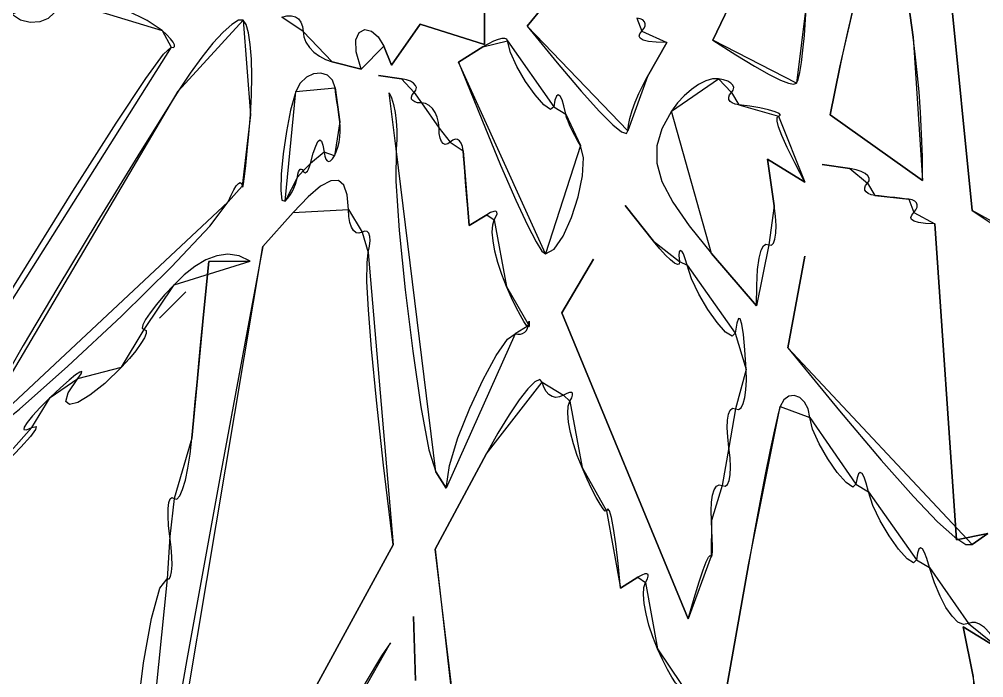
# Model space of a CAD drawing. Extents: x 0.3 to 49.4, y 16 to 54.1.
# Drawn here: x 38.52 to 41.019, y 24.698 to 26.405 of the extents above; entities that cross this region are included whole.
import ezdxf

# ---------------------------------------------------------------- set-up
doc = ezdxf.new("R2010")
doc.units = 0
doc.layers.get('0').update_dxf_attribs({"linetype": 'CONTINUOUS'})

msp = doc.modelspace()

# ---------------------------------------------------------------- linework, layer by layer
at = {"color": 178}
for points in [[(40.8361, 26.359), (40.8112, 26.5407), (40.8361, 26.359)], [(39.7252, 26.3396), (39.7252, 26.4991), (39.7252, 26.3396)], [(38.8898, 26.3759), (38.8509, 26.4023), (38.7986, 26.4281), (38.7407, 26.4507), (38.685, 26.4679), (38.6393, 26.4772), (38.6113, 26.4762), (38.6088, 26.4626), (38.8898, 26.3759)], [(40.38, 26.4835), (40.3169, 26.3511), (40.38, 26.4835)], [(40.6903, 26.4722), (40.6852, 26.4532), (40.6793, 26.4295), (40.6728, 26.4022), (40.666, 26.3725), (40.6591, 26.3416), (40.6525, 26.3105), (40.6463, 26.2806), (40.6903, 26.4722)], [(40.9334, 26.4737), (40.9891, 25.909), (40.9334, 26.4737)], [(38.6088, 26.4626), (38.6158, 26.4406), (38.6103, 26.4218), (38.5951, 26.4075), (38.5734, 26.3988), (38.5483, 26.397), (38.5227, 26.4032), (38.4998, 26.4188), (38.6088, 26.4626)], [(40.5337, 26.2395), (40.5381, 26.2488), (40.5425, 26.2671), (40.5469, 26.2931), (40.5509, 26.3255), (40.5545, 26.3631), (40.5575, 26.4045), (40.5597, 26.4486), (40.5337, 26.2395)], [(39.8802, 26.4409), (39.8361, 26.3877), (39.8802, 26.4409)], [(39.0997, 26.4029), (39.0878, 26.4026), (39.0703, 26.3917), (39.0479, 26.3714), (39.0219, 26.3429), (38.9932, 26.3071), (38.9629, 26.2654), (38.9319, 26.2187), (39.0997, 26.4029)], [(39.1188, 26.157), (39.1218, 26.2087), (39.1227, 26.2573), (39.1216, 26.3015), (39.1186, 26.3396), (39.1139, 26.3702), (39.1075, 26.3918), (39.0997, 26.4029), (39.1188, 26.157)], [(39.2003, 26.4105), (39.2134, 26.4141), (39.2251, 26.4144), (39.2353, 26.4117), (39.2436, 26.406), (39.2499, 26.3976), (39.2538, 26.3866), (39.2552, 26.3732), (39.2003, 26.4105)], [(40.1331, 26.3743), (40.1387, 26.3811), (40.1417, 26.3876), (40.1421, 26.3937), (40.1401, 26.399), (40.1357, 26.4034), (40.129, 26.4066), (40.1201, 26.4085), (40.1331, 26.3743)], [(38.9134, 26.3325), (38.9197, 26.3322), (38.9225, 26.3345), (38.9221, 26.3392), (38.9184, 26.3459), (38.9117, 26.3544), (38.9021, 26.3645), (38.8898, 26.3759), (38.9134, 26.3325)], [(39.2552, 26.3732), (39.2572, 26.3594), (39.2629, 26.3456), (39.2718, 26.3324), (39.2835, 26.3203), (39.2975, 26.3097), (39.3134, 26.3012), (39.3306, 26.2951), (39.2552, 26.3732)], [(39.406, 26.2754), (39.3931, 26.3206), (39.3923, 26.3523), (39.4007, 26.3713), (39.4152, 26.3783), (39.4326, 26.3741), (39.45, 26.3594), (39.4644, 26.3351), (39.406, 26.2754)], [(39.4842, 26.2861), (39.5587, 26.3924), (39.4842, 26.2861)], [(39.5587, 26.3924), (39.7252, 26.3396), (39.5587, 26.3924)], [(39.8361, 26.3877), (39.9141, 26.2919), (39.9761, 26.2188), (40.0236, 26.1661), (40.0579, 26.1316), (40.0806, 26.1132), (40.0932, 26.1087), (40.0972, 26.116), (39.8361, 26.3877)], [(40.1979, 26.3449), (40.1705, 26.3457), (40.1503, 26.3479), (40.1367, 26.3514), (40.1289, 26.3559), (40.1262, 26.3614), (40.1278, 26.3675), (40.1331, 26.3743), (40.1979, 26.3449)], [(39.7853, 26.3491), (39.7833, 26.3536), (39.7783, 26.3556), (39.7706, 26.3553), (39.7607, 26.3529), (39.7489, 26.3484), (39.7356, 26.3419), (39.7212, 26.3334), (39.7853, 26.3491)], [(39.9049, 26.1784), (39.8967, 26.171), (39.8793, 26.183), (39.8565, 26.2091), (39.832, 26.2441), (39.8095, 26.2826), (39.7927, 26.3194), (39.7853, 26.3491), (39.9049, 26.1784)], [(40.1478, 26.2568), (40.1979, 26.3449), (40.1478, 26.2568)], [(40.3169, 26.3511), (40.3768, 26.3127), (40.4253, 26.2832), (40.4636, 26.2617), (40.4925, 26.2475), (40.5132, 26.2396), (40.5266, 26.2372), (40.5337, 26.2395), (40.3169, 26.3511)], [(40.861, 25.9871), (40.8603, 26.0488), (40.8584, 26.1078), (40.8555, 26.1639), (40.8516, 26.2171), (40.847, 26.2673), (40.8418, 26.3147), (40.8361, 26.359), (40.861, 25.9871)], [(38.0695, 24.9937), (38.3128, 25.3965), (38.5079, 25.716), (38.6591, 25.9598), (38.7709, 26.1357), (38.8476, 26.2513), (38.8936, 26.3143), (38.9134, 26.3325), (38.0695, 24.9937)], [(39.4644, 26.3351), (39.4842, 26.2861), (39.4644, 26.3351)], [(39.7212, 26.3334), (39.6585, 26.2939), (39.7212, 26.3334)], [(39.3306, 26.2951), (39.406, 26.2754), (39.3306, 26.2951)], [(39.6585, 26.2939), (39.7183, 26.145), (39.7673, 26.0267), (39.8065, 25.9363), (39.8368, 25.8709), (39.8591, 25.8277), (39.8744, 25.8039), (39.8837, 25.7966), (39.6585, 26.2939)], [(40.6463, 26.2806), (40.6216, 26.1575), (40.6463, 26.2806)], [(39.3384, 26.2274), (39.3316, 26.2475), (39.3185, 26.26), (39.3015, 26.2653), (39.2825, 26.2635), (39.2639, 26.2548), (39.2477, 26.2394), (39.2362, 26.2176), (39.3384, 26.2274)], [(39.5104, 26.2509), (39.4506, 26.2597), (39.5104, 26.2509)], [(39.5432, 26.2152), (39.5478, 26.2216), (39.549, 26.2279), (39.5469, 26.2339), (39.5418, 26.2395), (39.5339, 26.2443), (39.5234, 26.2482), (39.5104, 26.2509), (39.5432, 26.2152)], [(40.0972, 26.116), (40.0986, 26.1304), (40.1025, 26.1481), (40.1085, 26.1683), (40.1163, 26.1901), (40.1257, 26.2127), (40.1363, 26.2352), (40.1478, 26.2568), (40.0972, 26.116)], [(40.3318, 26.2511), (40.3163, 26.2506), (40.2989, 26.2455), (40.2804, 26.2362), (40.2616, 26.2232), (40.2431, 26.207), (40.2257, 26.1882), (40.2102, 26.1673), (40.3318, 26.2511)], [(40.3657, 26.2152), (40.3703, 26.2216), (40.3713, 26.2279), (40.3691, 26.234), (40.3639, 26.2395), (40.3558, 26.2444), (40.345, 26.2483), (40.3318, 26.2511), (40.3657, 26.2152)], [(38.9319, 26.2187), (38.8267, 26.0511), (38.7205, 25.8783), (38.6195, 25.7108), (38.5301, 25.5593), (38.4584, 25.4345), (38.4108, 25.3469), (38.3935, 25.3072), (38.9319, 26.2187)], [(39.3507, 26.1393), (39.3489, 26.1515), (39.347, 26.1647), (39.345, 26.1785), (39.3431, 26.1921), (39.3413, 26.2052), (39.3397, 26.2171), (39.3384, 26.2274), (39.3507, 26.1393)], [(39.2362, 26.2176), (39.2231, 26.1699), (39.212, 26.1142), (39.2036, 26.0567), (39.1986, 26.0037), (39.1974, 25.9613), (39.2007, 25.9357), (39.2091, 25.9332), (39.2362, 26.2176)], [(39.4788, 26.2142), (39.4849, 26.2011), (39.49, 26.184), (39.494, 26.1638), (39.4968, 26.1413), (39.4981, 26.1174), (39.4981, 26.093), (39.4964, 26.069), (39.4788, 26.2142)], [(39.562, 26.1882), (39.5523, 26.1889), (39.5447, 26.191), (39.5394, 26.1942), (39.5365, 26.1983), (39.5361, 26.2033), (39.5383, 26.209), (39.5432, 26.2152), (39.562, 26.1882)], [(39.9363, 26.1588), (39.9314, 26.1809), (39.9264, 26.1967), (39.9213, 26.2062), (39.9164, 26.2093), (39.9119, 26.2057), (39.908, 26.1955), (39.9049, 26.1784), (39.9363, 26.1588)], [(40.3845, 26.1833), (40.3747, 26.1852), (40.3672, 26.1882), (40.3619, 26.1923), (40.359, 26.1973), (40.3586, 26.2028), (40.3608, 26.2089), (40.3657, 26.2152), (40.3845, 26.1833)], [(39.6077, 26.1229), (39.6065, 26.1379), (39.603, 26.1516), (39.5976, 26.1637), (39.5905, 26.1738), (39.582, 26.1816), (39.5724, 26.1865), (39.562, 26.1882), (39.6077, 26.1229)], [(40.4875, 26.1539), (40.4929, 26.1569), (40.4895, 26.1609), (40.4786, 26.1655), (40.4614, 26.1704), (40.4392, 26.1752), (40.4131, 26.1797), (40.3845, 26.1833), (40.4875, 26.1539)], [(39.0975, 25.9728), (39.0989, 25.9698), (39.1011, 25.9784), (39.1039, 25.9976), (39.1072, 26.0262), (39.1108, 26.063), (39.1148, 26.107), (39.1188, 26.157), (39.0975, 25.9728)], [(39.9743, 26.0781), (39.9667, 26.0907), (39.9595, 26.1037), (39.9528, 26.1167), (39.9469, 26.1292), (39.942, 26.1407), (39.9384, 26.1508), (39.9363, 26.1588), (39.9743, 26.0781)], [(40.2102, 26.1673), (40.185, 26.1214), (40.172, 26.0772), (40.1719, 26.0323), (40.1854, 25.9843), (40.2132, 25.9308), (40.2558, 25.8695), (40.3141, 25.798), (40.2102, 26.1673)], [(40.5555, 25.9829), (40.5294, 26.0328), (40.5098, 26.0727), (40.4962, 26.1034), (40.4877, 26.126), (40.4839, 26.1414), (40.484, 26.1504), (40.4875, 26.1539), (40.5555, 25.9829)], [(40.6216, 26.1575), (40.861, 25.9871), (40.6216, 26.1575)], [(39.3367, 26.0511), (39.3414, 26.0614), (39.3453, 26.0733), (39.3485, 26.0864), (39.3506, 26.1001), (39.3518, 26.1138), (39.3519, 26.127), (39.3507, 26.1393), (39.3367, 26.0511)], [(39.6368, 26.0867), (39.6301, 26.0818), (39.624, 26.0806), (39.6186, 26.083), (39.6141, 26.0886), (39.6106, 26.0973), (39.6084, 26.1088), (39.6077, 26.1229), (39.6368, 26.0867)], [(39.67, 26.0639), (39.6682, 26.075), (39.6652, 26.0837), (39.661, 26.0899), (39.6558, 26.0935), (39.6499, 26.0942), (39.6435, 26.092), (39.6368, 26.0867), (39.67, 26.0639)], [(39.2748, 26.0316), (39.2819, 26.0577), (39.2883, 26.0765), (39.294, 26.0881), (39.299, 26.0923), (39.3033, 26.0892), (39.3068, 26.0787), (39.3096, 26.0609), (39.2748, 26.0316)], [(39.4964, 26.069), (39.4961, 25.9857), (39.5048, 25.8575), (39.5201, 25.7039), (39.5396, 25.5448), (39.5609, 25.3999), (39.5816, 25.2889), (39.5992, 25.2315), (39.4964, 26.069)], [(39.8837, 25.7966), (39.9064, 25.8094), (39.9296, 25.8431), (39.9511, 25.8908), (39.9686, 25.9451), (39.9798, 25.9992), (39.9825, 26.0459), (39.9743, 26.0781), (39.8837, 25.7966)], [(39.3096, 26.0609), (39.3115, 26.0503), (39.3142, 26.0427), (39.3177, 26.0381), (39.3218, 26.0366), (39.3264, 26.0383), (39.3314, 26.0431), (39.3367, 26.0511), (39.3096, 26.0609)], [(39.686, 25.8703), (39.6823, 25.9141), (39.6792, 25.9517), (39.6765, 25.9836), (39.6743, 26.0103), (39.6725, 26.0322), (39.6711, 26.0499), (39.67, 26.0639), (39.686, 25.8703)], [(39.2552, 26.012), (39.2577, 26.0085), (39.2605, 26.0074), (39.2635, 26.0084), (39.2665, 26.0114), (39.2695, 26.0164), (39.2723, 26.0231), (39.2748, 26.0316), (39.2552, 26.012)], [(40.4765, 25.9217), (40.4588, 26.0427), (40.4765, 25.9217)], [(40.4588, 26.0427), (40.5555, 25.9829), (40.4588, 26.0427)], [(40.6726, 26.018), (40.6002, 26.029), (40.6726, 26.018)], [(39.2091, 25.9332), (39.2153, 25.9402), (39.2212, 25.9485), (39.2267, 25.9577), (39.2316, 25.9674), (39.2356, 25.9772), (39.2387, 25.9867), (39.2405, 25.9957), (39.2091, 25.9332)], [(39.2405, 25.9957), (39.2419, 26.0033), (39.2436, 26.0094), (39.2457, 26.0138), (39.248, 26.0163), (39.2504, 26.0169), (39.2528, 26.0155), (39.2552, 26.012), (39.2405, 25.9957)], [(40.7181, 25.9801), (40.7223, 25.9865), (40.7225, 25.993), (40.7189, 25.9993), (40.7119, 26.0052), (40.7016, 26.0104), (40.6884, 26.0147), (40.6726, 26.018), (40.7181, 25.9801)], [(39.0611, 25.9318), (39.0686, 25.9491), (39.0757, 25.963), (39.0822, 25.9732), (39.0879, 25.9796), (39.0925, 25.9818), (39.0958, 25.9796), (39.0975, 25.9728), (39.0611, 25.9318)], [(39.3727, 25.9117), (39.3699, 25.95), (39.3614, 25.9751), (39.3471, 25.9872), (39.3269, 25.9861), (39.3006, 25.972), (39.2683, 25.9447), (39.2297, 25.9043), (39.3727, 25.9117)], [(40.7369, 25.9483), (40.7272, 25.9502), (40.7196, 25.9532), (40.7143, 25.9573), (40.7114, 25.9622), (40.711, 25.9678), (40.7132, 25.9738), (40.7181, 25.9801), (40.7369, 25.9483)], [(40.8251, 25.9385), (40.8142, 25.9398), (40.8018, 25.9412), (40.7885, 25.9427), (40.7748, 25.9442), (40.7613, 25.9457), (40.7485, 25.9471), (40.7369, 25.9483), (40.8251, 25.9385)], [(38.3935, 25.3072), (38.4288, 25.3215), (38.5201, 25.3944), (38.6458, 25.5058), (38.7844, 25.6355), (38.9142, 25.7632), (39.0136, 25.8687), (39.0611, 25.9318), (38.3935, 25.3072)], [(40.1634, 25.8302), (40.0904, 25.9226), (40.1634, 25.8302)], [(40.4622, 25.8205), (40.4691, 25.8192), (40.4745, 25.8242), (40.4783, 25.8348), (40.4806, 25.8505), (40.4811, 25.8706), (40.4798, 25.8946), (40.4765, 25.9217), (40.4622, 25.8205)], [(40.8381, 25.9043), (40.8437, 25.9111), (40.8467, 25.9177), (40.8471, 25.9237), (40.8451, 25.929), (40.8407, 25.9334), (40.834, 25.9366), (40.8251, 25.9385), (40.8381, 25.9043)], [(39.2297, 25.9043), (39.1513, 25.8161), (39.2297, 25.9043)], [(39.4082, 25.8531), (39.4001, 25.8502), (39.3926, 25.8517), (39.386, 25.8571), (39.3805, 25.8662), (39.3763, 25.8786), (39.3736, 25.8939), (39.3727, 25.9117), (39.4082, 25.8531)], [(39.7312, 25.8982), (39.686, 25.8703), (39.7312, 25.8982)], [(39.751, 25.885), (39.756, 25.8942), (39.7582, 25.901), (39.7578, 25.9054), (39.7548, 25.9074), (39.7493, 25.9069), (39.7414, 25.9039), (39.7312, 25.8982), (39.751, 25.885)], [(40.8926, 25.8749), (40.8683, 25.8757), (40.8506, 25.8779), (40.8388, 25.8814), (40.8323, 25.8859), (40.8305, 25.8914), (40.8326, 25.8976), (40.8381, 25.9043), (40.8926, 25.8749)], [(40.9891, 25.909), (41.1082, 25.8302), (41.2048, 25.7692), (41.2811, 25.7242), (41.339, 25.6935), (41.3804, 25.6756), (41.4075, 25.6687), (41.4222, 25.6711), (40.9891, 25.909)], [(39.7826, 25.7125), (39.7702, 25.7436), (39.7602, 25.7743), (39.7526, 25.8036), (39.7477, 25.8303), (39.7456, 25.8535), (39.7467, 25.8721), (39.751, 25.885), (39.7826, 25.7125)], [(40.9484, 25.0555), (40.8926, 25.8749), (40.9484, 25.0555)], [(39.4243, 25.8008), (39.4278, 25.8172), (39.4292, 25.8311), (39.4286, 25.8423), (39.4261, 25.8504), (39.4218, 25.8551), (39.4158, 25.8561), (39.4082, 25.8531), (39.4243, 25.8008)], [(40.2307, 25.777), (40.23, 25.7705), (40.2257, 25.7692), (40.2181, 25.7729), (40.2077, 25.7811), (40.1948, 25.7937), (40.1799, 25.8101), (40.1634, 25.8302), (40.2307, 25.777)], [(40.4301, 25.6624), (40.431, 25.7152), (40.4334, 25.756), (40.4372, 25.786), (40.4422, 25.8063), (40.4482, 25.8181), (40.4549, 25.8224), (40.4622, 25.8205), (40.4301, 25.6624)], [(39.1513, 25.8161), (39.0404, 25.2202), (38.9542, 24.7454), (38.8904, 24.3804), (38.8466, 24.1138), (38.8204, 23.9341), (38.8094, 23.8299), (38.8113, 23.7899), (39.1513, 25.8161)], [(39.1181, 25.7782), (39.0894, 25.7915), (39.0606, 25.7958), (39.0318, 25.792), (39.0033, 25.7812), (38.9751, 25.7644), (38.9476, 25.7426), (38.9209, 25.7168), (39.1181, 25.7782)], [(39.4886, 25.0421), (39.464, 25.249), (39.4456, 25.4173), (39.4327, 25.5505), (39.4247, 25.652), (39.421, 25.7253), (39.4211, 25.7737), (39.4243, 25.8008), (39.4886, 25.0421)], [(40.2504, 25.7672), (40.2459, 25.7844), (40.2411, 25.7968), (40.2365, 25.804), (40.2327, 25.8059), (40.2301, 25.8022), (40.2293, 25.7927), (40.2307, 25.777), (40.2504, 25.7672)], [(40.3141, 25.798), (40.4301, 25.6624), (40.3141, 25.798)], [(38.9974, 25.6399), (39.0109, 25.777), (38.9974, 25.6399)], [(39.0109, 25.777), (39.1181, 25.7782), (39.0109, 25.777)], [(40.0081, 25.7831), (39.9258, 25.6436), (40.0081, 25.7831)], [(40.5559, 25.7912), (40.5117, 25.5534), (40.5559, 25.7912)], [(40.3749, 25.5909), (40.3671, 25.5831), (40.3505, 25.5939), (40.3285, 25.6187), (40.3043, 25.653), (40.281, 25.6923), (40.262, 25.7319), (40.2504, 25.7672), (40.3749, 25.5909)], [(38.9209, 25.7168), (38.8964, 25.6903), (38.8756, 25.6659), (38.8589, 25.6443), (38.8469, 25.6263), (38.84, 25.6126), (38.8387, 25.6038), (38.8434, 25.6007), (38.9209, 25.7168)], [(38.8831, 25.6299), (38.9519, 25.6987), (38.8831, 25.6299)], [(39.8411, 25.6105), (39.8393, 25.6073), (39.8346, 25.611), (39.8276, 25.6211), (39.8185, 25.6369), (39.8078, 25.6579), (39.7957, 25.6832), (39.7826, 25.7125), (39.8411, 25.6105)], [(38.9175, 25.6643), (38.8831, 25.6299), (38.9175, 25.6643)], [(39.9258, 25.6436), (40.2535, 24.8502), (39.9258, 25.6436)], [(38.9671, 25.3191), (38.9713, 25.3647), (38.9759, 25.4137), (38.9806, 25.464), (38.9853, 25.5138), (38.9898, 25.561), (38.9939, 25.6037), (38.9974, 25.6399), (38.9671, 25.3191)], [(39.8388, 25.6105), (39.8396, 25.6165), (39.8403, 25.6204), (39.8409, 25.6224), (39.8412, 25.6224), (39.8414, 25.6204), (39.8414, 25.6165), (39.8411, 25.6105), (39.8388, 25.6105)], [(40.4038, 25.4968), (40.4004, 25.5482), (40.3966, 25.5876), (40.3925, 25.6145), (40.3881, 25.6286), (40.3837, 25.6296), (40.3793, 25.6172), (40.3749, 25.5909), (40.4038, 25.4968)], [(38.8434, 25.6007), (38.8487, 25.5981), (38.8489, 25.5907), (38.8442, 25.5792), (38.8352, 25.564), (38.8221, 25.5458), (38.8053, 25.5252), (38.7852, 25.5028), (38.8434, 25.6007)], [(39.8048, 25.5892), (39.8117, 25.5882), (39.8184, 25.5887), (39.8244, 25.5907), (39.8297, 25.594), (39.834, 25.5985), (39.8371, 25.604), (39.8388, 25.6105), (39.8048, 25.5892)], [(39.6261, 25.1895), (39.6349, 25.2477), (39.6568, 25.3197), (39.6874, 25.3969), (39.722, 25.471), (39.7561, 25.5334), (39.7852, 25.5756), (39.8048, 25.5892), (39.6261, 25.1895)], [(40.5117, 25.5534), (40.6458, 25.3895), (40.7533, 25.262), (40.8371, 25.1674), (40.8998, 25.1019), (40.9442, 25.0618), (40.973, 25.0434), (40.9889, 25.0429), (40.5117, 25.5534)], [(38.7852, 25.5028), (38.7419, 25.4608), (38.7031, 25.4302), (38.6714, 25.4117), (38.6498, 25.4061), (38.6407, 25.4141), (38.6469, 25.4363), (38.6712, 25.4735), (38.7852, 25.5028)], [(40.3759, 25.3946), (40.3837, 25.393), (40.3904, 25.3978), (40.3961, 25.4085), (40.4004, 25.4243), (40.4032, 25.4447), (40.4044, 25.4691), (40.4038, 25.4968), (40.3759, 25.3946)], [(38.6712, 25.4735), (38.6799, 25.486), (38.6816, 25.4915), (38.6767, 25.4904), (38.6657, 25.4828), (38.649, 25.4691), (38.627, 25.4495), (38.6002, 25.4245), (38.6712, 25.4735)], [(39.875, 25.4639), (39.8686, 25.4711), (39.8559, 25.4652), (39.8379, 25.4472), (39.8154, 25.4183), (39.7893, 25.3797), (39.7605, 25.3323), (39.7298, 25.2774), (39.875, 25.4639)], [(39.93, 25.4301), (39.92, 25.4257), (39.9102, 25.4247), (39.9008, 25.427), (39.8923, 25.4322), (39.8849, 25.4403), (39.879, 25.4509), (39.875, 25.4639), (39.93, 25.4301)], [(38.6002, 25.4245), (38.5741, 25.3987), (38.5539, 25.3769), (38.54, 25.3598), (38.5326, 25.3476), (38.5321, 25.341), (38.5388, 25.3403), (38.5528, 25.3462), (38.6002, 25.4245)], [(39.9468, 25.415), (39.9516, 25.4239), (39.9538, 25.4306), (39.9536, 25.4352), (39.951, 25.4375), (39.9462, 25.4375), (39.9391, 25.435), (39.93, 25.4301), (39.9468, 25.415)], [(40.5686, 25.3723), (40.5643, 25.3949), (40.555, 25.4124), (40.5425, 25.424), (40.5283, 25.4293), (40.5139, 25.4275), (40.5012, 25.4182), (40.4916, 25.4007), (40.5686, 25.3723)], [(39.9784, 25.2425), (39.966, 25.2736), (39.956, 25.3043), (39.9484, 25.3336), (39.9435, 25.3604), (39.9415, 25.3835), (39.9425, 25.4021), (39.9468, 25.415), (39.9784, 25.2425)], [(40.3591, 25.295), (40.3559, 25.3221), (40.3548, 25.3459), (40.3556, 25.3659), (40.3582, 25.3813), (40.3625, 25.3917), (40.3685, 25.3963), (40.3759, 25.3946), (40.3591, 25.295)], [(40.4916, 25.4007), (40.4856, 25.3788), (40.4769, 25.3405), (40.4659, 25.2883), (40.4532, 25.2248), (40.4392, 25.1523), (40.4245, 25.0735), (40.4095, 24.9908), (40.4916, 25.4007)], [(40.6882, 25.1993), (40.6799, 25.1915), (40.6625, 25.2036), (40.6397, 25.23), (40.6152, 25.2654), (40.5927, 25.3046), (40.5759, 25.342), (40.5686, 25.3723), (40.6882, 25.1993)], [(38.5528, 25.3462), (38.564, 25.3494), (38.5623, 25.3414), (38.5487, 25.3231), (38.5243, 25.2958), (38.49, 25.2604), (38.4466, 25.2181), (38.3953, 25.1699), (38.5528, 25.3462)], [(38.9215, 25.1624), (38.9286, 25.1611), (38.9359, 25.1693), (38.9432, 25.186), (38.9503, 25.2103), (38.9568, 25.2412), (38.9625, 25.2778), (38.9671, 25.3191), (38.9215, 25.1624)], [(40.3413, 25.196), (40.349, 25.1942), (40.3551, 25.1986), (40.3596, 25.2088), (40.3624, 25.2242), (40.3633, 25.2441), (40.3622, 25.2679), (40.3591, 25.295), (40.3413, 25.196)], [(39.7298, 25.2774), (39.5974, 25.0311), (39.7298, 25.2774)], [(39.5992, 25.2315), (39.6261, 25.1895), (39.5992, 25.2315)], [(40.0415, 25.1308), (40.0386, 25.1298), (40.033, 25.1356), (40.0251, 25.1475), (40.0153, 25.1648), (40.004, 25.1869), (39.9916, 25.213), (39.9784, 25.2425), (40.0415, 25.1308)], [(40.7204, 25.1797), (40.7149, 25.2019), (40.7095, 25.2178), (40.7043, 25.2273), (40.6995, 25.2303), (40.6951, 25.2266), (40.6913, 25.2163), (40.6882, 25.1993), (40.7204, 25.1797)], [(40.3134, 25.1058), (40.3126, 25.1308), (40.3137, 25.1528), (40.3165, 25.171), (40.3208, 25.185), (40.3265, 25.1942), (40.3334, 25.198), (40.3413, 25.196), (40.3134, 25.1058)], [(40.8449, 25.0035), (40.8371, 24.9956), (40.8205, 25.0064), (40.7985, 25.0312), (40.7743, 25.0656), (40.751, 25.1048), (40.732, 25.1444), (40.7204, 25.1797), (40.8449, 25.0035)], [(38.9102, 25.0643), (38.907, 25.0922), (38.9055, 25.1165), (38.9056, 25.1365), (38.9074, 25.1517), (38.9107, 25.1615), (38.9154, 25.1653), (38.9215, 25.1624), (38.9102, 25.0643)], [(40.0777, 24.9303), (40.0718, 24.9937), (40.0659, 25.0453), (40.0601, 25.0851), (40.0547, 25.1134), (40.0496, 25.1303), (40.0452, 25.136), (40.0415, 25.1308), (40.0777, 24.9303)], [(40.3129, 25.0133), (40.3145, 25.0118), (40.3157, 25.0161), (40.3163, 25.0257), (40.3163, 25.0401), (40.3159, 25.0586), (40.3149, 25.0807), (40.3134, 25.1058), (40.3129, 25.0133)], [(41.0302, 25.072), (40.9484, 25.0555), (41.0302, 25.072)], [(40.9889, 25.0429), (41.0302, 25.072), (40.9889, 25.0429)], [(38.9029, 24.9544), (38.9081, 24.9542), (38.912, 24.9604), (38.9145, 24.9724), (38.9157, 24.9895), (38.9153, 25.0109), (38.9135, 25.0361), (38.9102, 25.0643), (38.9029, 24.9544)], [(39.1922, 24.4988), (39.4886, 25.0421), (39.1922, 24.4988)], [(39.5974, 25.0311), (39.6736, 24.3616), (39.7354, 23.8268), (39.784, 23.4144), (39.8207, 23.112), (39.8469, 22.9073), (39.8638, 22.7879), (39.8727, 22.7417), (39.5974, 25.0311)], [(40.879, 24.9839), (40.8721, 25.0066), (40.8658, 25.0226), (40.8603, 25.032), (40.8555, 25.0348), (40.8513, 25.031), (40.8478, 25.0205), (40.8449, 25.0035), (40.879, 24.9839)], [(40.2535, 24.8502), (40.2691, 24.9044), (40.2819, 24.9463), (40.2922, 24.9772), (40.3002, 24.9982), (40.3061, 25.0104), (40.3103, 25.015), (40.3129, 25.0133), (40.2535, 24.8502)], [(40.4095, 24.9908), (40.3462, 24.6355), (40.4095, 24.9908)], [(40.9799, 24.8379), (40.9669, 24.8354), (40.9525, 24.8422), (40.9371, 24.8574), (40.9215, 24.88), (40.9062, 24.9092), (40.8918, 24.9442), (40.879, 24.9839), (40.9799, 24.8379)], [(38.8365, 24.2962), (38.8191, 24.3648), (38.8166, 24.4736), (38.8254, 24.6037), (38.842, 24.7359), (38.8628, 24.8511), (38.8843, 24.9303), (38.9029, 24.9544), (38.8365, 24.2962)], [(40.1229, 24.9582), (40.0777, 24.9303), (40.1229, 24.9582)], [(40.1426, 24.945), (40.1476, 24.9542), (40.1499, 24.961), (40.1494, 24.9655), (40.1464, 24.9675), (40.141, 24.967), (40.1331, 24.9639), (40.1229, 24.9582), (40.1426, 24.945)], [(40.1742, 24.7725), (40.1619, 24.8036), (40.1518, 24.8343), (40.1442, 24.8636), (40.1393, 24.8904), (40.1373, 24.9136), (40.1383, 24.9321), (40.1426, 24.945), (40.1742, 24.7725)], [(39.5468, 24.6903), (39.5418, 24.8569), (39.5468, 24.6903)], [(40.9919, 24.7011), (40.9662, 24.8296), (40.9919, 24.7011)], [(40.9662, 24.8296), (41.0689, 24.7662), (40.9662, 24.8296)], [(41.0689, 24.7662), (41.0511, 24.7931), (41.0351, 24.8134), (41.021, 24.8277), (41.0085, 24.8366), (40.9976, 24.8409), (40.9881, 24.8411), (40.9799, 24.8379), (41.0689, 24.7662)], [(39.4823, 24.7882), (39.459, 24.7544), (39.4188, 24.6883), (39.3643, 24.5946), (39.2982, 24.4779), (39.2231, 24.3429), (39.1415, 24.194), (39.0561, 24.0359), (39.4823, 24.7882)], [(40.2361, 24.6804), (40.2334, 24.6749), (40.2281, 24.6766), (40.2205, 24.6848), (40.2109, 24.6991), (40.1997, 24.7189), (40.1874, 24.7435), (40.1742, 24.7725), (40.2361, 24.6804)], [(41.0176, 24.2253), (41.0169, 24.3327), (41.015, 24.425), (41.012, 24.5034), (41.008, 24.5689), (41.0032, 24.623), (40.9978, 24.6666), (40.9919, 24.7011), (41.0176, 24.2253)]]:
    msp.add_lwpolyline(points, dxfattribs=at)

doc.saveas('drawing.dxf')
